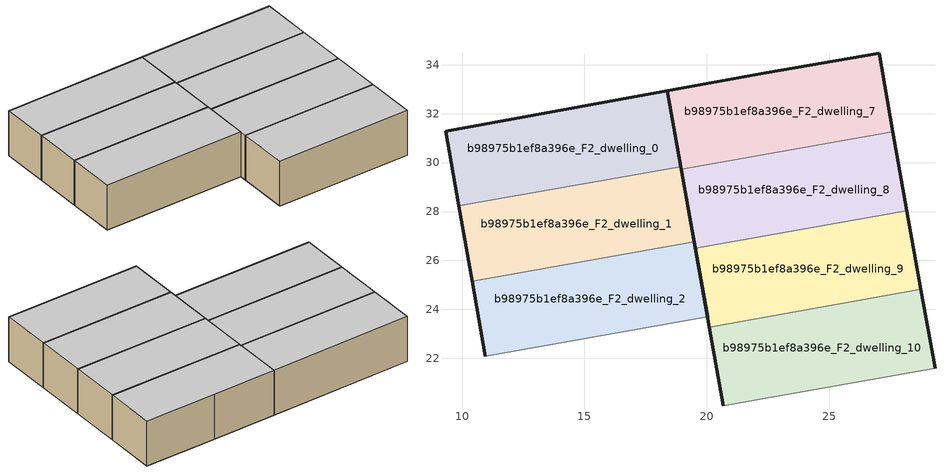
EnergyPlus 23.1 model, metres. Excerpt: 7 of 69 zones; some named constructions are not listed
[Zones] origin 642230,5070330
b98975b1ef8a396e_F2_dwelling_0
 floor to b98975b1ef8a396e_F1_dwelling_0 (EU_floor_Construction): 18.94,29.84 18.39,32.93 9.32,31.27 9.86,28.23 z6
 wall outside (EU_wall_Construction): 9.86,28.23 9.32,31.27 18.39,32.93 18.94,29.84 z6:9
 wall to b98975b1ef8a396e_F2_dwelling_1 (EU_wall_Construction): 18.94,29.84 9.86,28.23 z6:9
 ceiling to b98975b1ef8a396e_F3_dwelling_0 (EU_floor_Construction): 18.39,32.93 18.94,29.84 9.86,28.23 9.32,31.27 z9
b98975b1ef8a396e_F2_dwelling_1
 floor to b98975b1ef8a396e_F1_dwelling_1 (EU_floor_Construction): 19.48,26.77 18.94,29.84 9.86,28.23 10.41,25.16 z6
 wall outside (EU_wall_Construction): 18.94,29.84 19.48,26.77 / 10.41,25.16 9.86,28.23 z6:9
 wall to b98975b1ef8a396e_F2_dwelling_2 (EU_wall_Construction): 19.48,26.77 10.41,25.16 z6:9
 ceiling to b98975b1ef8a396e_F3_dwelling_1 (EU_floor_Construction): 18.94,29.84 19.48,26.77 10.41,25.16 9.86,28.23 z9
b98975b1ef8a396e_F2_dwelling_10
 floor to b98975b1ef8a396e_F1_dwelling_10 (EU_floor_Construction): 29.32,21.59 28.75,24.82 20.1,23.28 20.67,20.06 z6
 wall outside (EU_wall_Construction): 28.75,24.82 29.32,21.59 / 20.67,20.06 20.1,23.28 z6:9
 wall to b98975b1ef8a396e_F2_dwelling_9 (EU_wall_Construction): 20.1,23.28 28.75,24.82 z6:9
 wall to b98975b1ef8a396e_F2_dwelling_11 (EU_wall_Construction): 29.32,21.59 20.67,20.06 z6:9
 ceiling to b98975b1ef8a396e_F3_dwelling_10 (EU_floor_Construction): 28.75,24.82 29.32,21.59 20.67,20.06 20.1,23.28 z9
b98975b1ef8a396e_F2_dwelling_2
 floor to b98975b1ef8a396e_F1_dwelling_2 (EU_floor_Construction): 20.03,23.7 19.48,26.77 10.41,25.16 10.95,22.09 z6
 wall outside (EU_wall_Construction): 19.48,26.77 20.03,23.7 / 10.95,22.09 10.41,25.16 z6:9
 wall to b98975b1ef8a396e_F2_dwelling_3 (EU_wall_Construction): 20.03,23.7 10.95,22.09 z6:9
 ceiling to b98975b1ef8a396e_F3_dwelling_2 (EU_floor_Construction): 19.48,26.77 20.03,23.7 10.95,22.09 10.41,25.16 z9
b98975b1ef8a396e_F2_dwelling_7
 floor to b98975b1ef8a396e_F1_dwelling_7 (EU_floor_Construction): 27.6,31.26 27.04,34.47 22.43,33.67 18.39,32.93 18.96,29.72 z6
 wall outside (EU_wall_Construction): 18.96,29.72 18.39,32.93 22.43,33.67 27.04,34.47 27.6,31.26 z6:9
 wall to b98975b1ef8a396e_F2_dwelling_8 (EU_wall_Construction): 27.6,31.26 18.96,29.72 z6:9
 ceiling to b98975b1ef8a396e_F3_dwelling_7 (EU_floor_Construction): 27.04,34.47 27.6,31.26 18.96,29.72 18.39,32.93 22.43,33.67 z9
b98975b1ef8a396e_F2_dwelling_8
 floor to b98975b1ef8a396e_F1_dwelling_8 (EU_floor_Construction): 28.18,28.04 27.6,31.26 18.96,29.72 19.53,26.5 z6
 wall outside (EU_wall_Construction): 27.6,31.26 28.18,28.04 / 19.53,26.5 18.96,29.72 z6:9
 wall to b98975b1ef8a396e_F2_dwelling_9 (EU_wall_Construction): 28.18,28.04 19.53,26.5 z6:9
 ceiling to b98975b1ef8a396e_F3_dwelling_8 (EU_floor_Construction): 27.6,31.26 28.18,28.04 19.53,26.5 18.96,29.72 z9
b98975b1ef8a396e_F2_dwelling_9
 floor to b98975b1ef8a396e_F1_dwelling_9 (EU_floor_Construction): 28.75,24.82 28.18,28.04 19.53,26.5 20.1,23.28 z6
 wall outside (EU_wall_Construction): 28.18,28.04 28.75,24.82 / 20.1,23.28 19.53,26.5 z6:9
 ceiling to b98975b1ef8a396e_F3_dwelling_9 (EU_floor_Construction): 28.18,28.04 28.75,24.82 20.1,23.28 19.53,26.5 z9
[SCHEDULE:FILE] Column Number=1; Rows to Skip at Top=0; Number of Hours of Data=8760; Column Separator=Comma; Interpolate to Timestep=No; Minutes per Item=60; Adjust Schedule for Daylight Savings=Yes
Name | File
EU_Step8_GainSchedule_b98975b1ef8a396e_F2_dwelling_0_f000 | ../../schedules/b98975b1ef8a396e/b98975b1ef8a396e_F2_dwelling_0_f000_gain.csv
EU_Step8_GainSchedule_b98975b1ef8a396e_F2_dwelling_1_f000 | ../../schedules/b98975b1ef8a396e/b98975b1ef8a396e_F2_dwelling_1_f000_gain.csv
EU_Step8_GainSchedule_b98975b1ef8a396e_F2_dwelling_2_f000 | ../../schedules/b98975b1ef8a396e/b98975b1ef8a396e_F2_dwelling_2_f000_gain.csv
EU_Step8_GainSchedule_b98975b1ef8a396e_F2_dwelling_3_f000 | ../../schedules/b98975b1ef8a396e/b98975b1ef8a396e_F2_dwelling_3_f000_gain.csv
EU_Step8_GainSchedule_b98975b1ef8a396e_F2_dwelling_4_f000 | ../../schedules/b98975b1ef8a396e/b98975b1ef8a396e_F2_dwelling_4_f000_gain.csv
EU_Step8_GainSchedule_b98975b1ef8a396e_F2_dwelling_5_f000 | ../../schedules/b98975b1ef8a396e/b98975b1ef8a396e_F2_dwelling_5_f000_gain.csv
EU_Step8_GainSchedule_b98975b1ef8a396e_F2_dwelling_6_f000 | ../../schedules/b98975b1ef8a396e/b98975b1ef8a396e_F2_dwelling_6_f000_gain.csv
EU_Step8_GainSchedule_b98975b1ef8a396e_F2_dwelling_7_f000 | ../../schedules/b98975b1ef8a396e/b98975b1ef8a396e_F2_dwelling_7_f000_gain.csv
EU_Step8_GainSchedule_b98975b1ef8a396e_F2_dwelling_8_f000 | ../../schedules/b98975b1ef8a396e/b98975b1ef8a396e_F2_dwelling_8_f000_gain.csv
EU_Step8_GainSchedule_b98975b1ef8a396e_F2_dwelling_9_f000 | ../../schedules/b98975b1ef8a396e/b98975b1ef8a396e_F2_dwelling_9_f000_gain.csv
EU_Step8_GainSchedule_b98975b1ef8a396e_F2_dwelling_10_f000 | ../../schedules/b98975b1ef8a396e/b98975b1ef8a396e_F2_dwelling_10_f000_gain.csv
EU_Step8_GainSchedule_b98975b1ef8a396e_F2_dwelling_11_f000 | ../../schedules/b98975b1ef8a396e/b98975b1ef8a396e_F2_dwelling_11_f000_gain.csv
EU_Step8_GainSchedule_b98975b1ef8a396e_F2_dwelling_12_f000 | ../../schedules/b98975b1ef8a396e/b98975b1ef8a396e_F2_dwelling_12_f000_gain.csv
EU_Step8_GainSchedule_b98975b1ef8a396e_F2_dwelling_13_f000 | ../../schedules/b98975b1ef8a396e/b98975b1ef8a396e_F2_dwelling_13_f000_gain.csv
